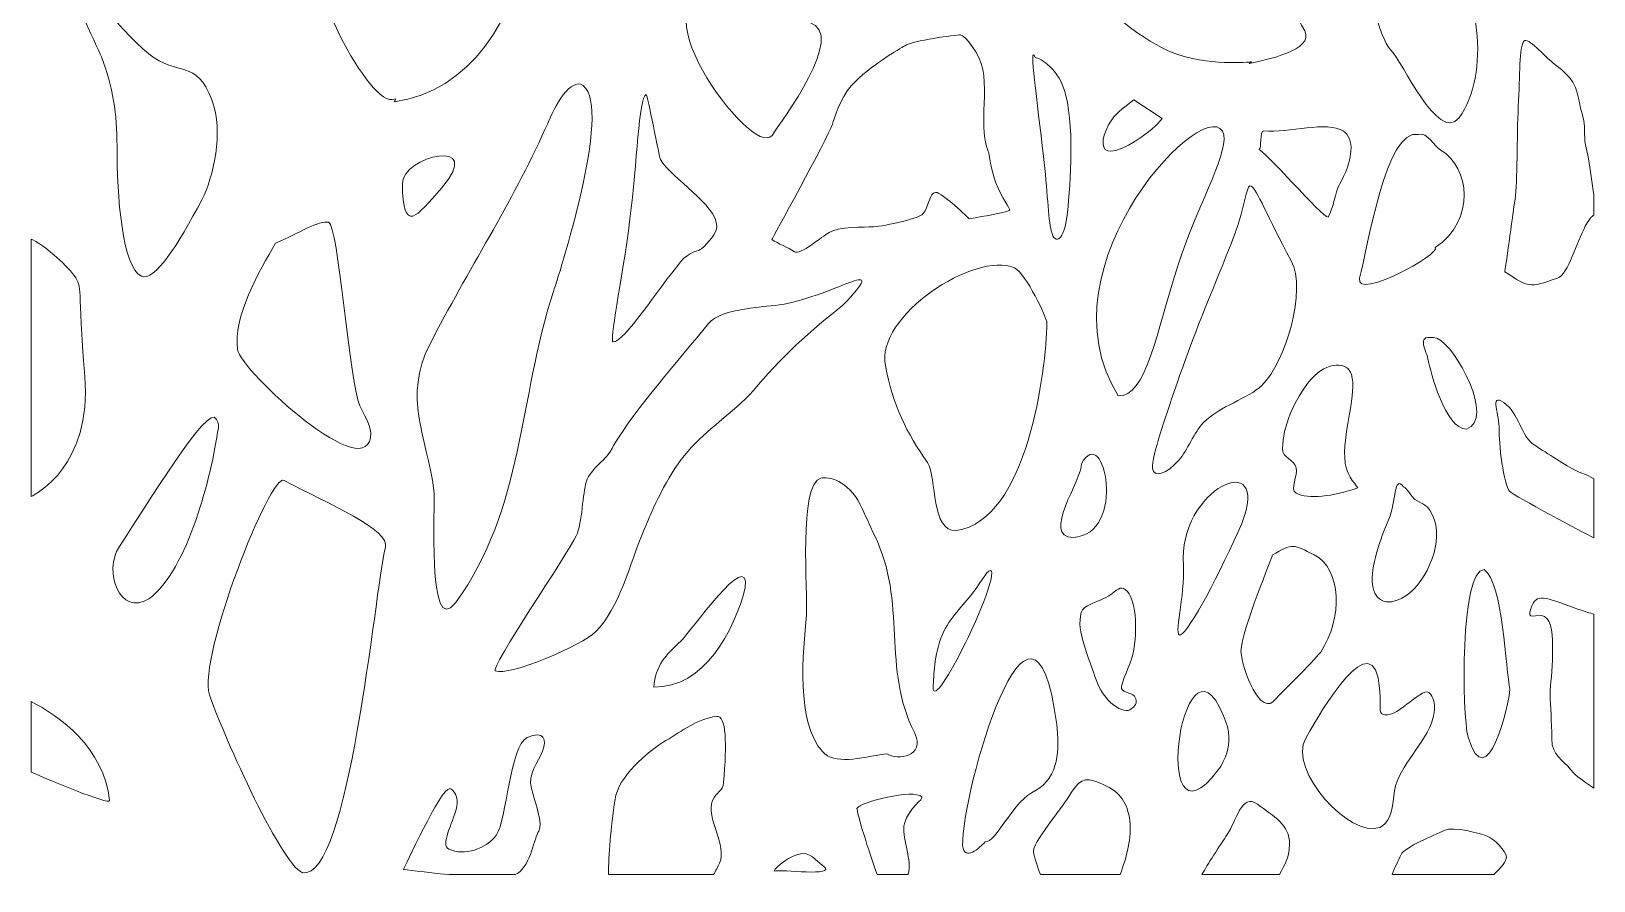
# Model space of a CAD drawing. Header units: centimetres. Extents: x -27.5 to -18.4, y -4.1 to 9.5.
# Drawn here: x -27.5 to -18.39, y -4.14 to 0.81 of the extents above; entities that cross this region are included whole.
import ezdxf

# ---------------------------------------------------------------- set-up
doc = ezdxf.new("R2010")
doc.units = ezdxf.units.CM
doc.header["$MEASUREMENT"] = 0
doc.layers.add('layer 1', color=7, linetype='Continuous')

msp = doc.modelspace()

# ---------------------------------------------------------------- linework, layer by layer
at = {"layer": 'layer 1', "color": 250, "lineweight": 9}
for points, knots in [([(-25.38378, 0.39782), (-24.5084, 0.50693), (-24.26957, 2.1489), (-25.21333, 2.28955), (-25.21333, 2.28955), (-25.65625, 2.35057), (-25.70657, 2.47207), (-25.74765, 1.97323), (-25.74765, 1.97323), (-25.7583, 1.81651), (-25.72775, 1.51189), (-25.81468, 1.38082), (-25.81468, 1.38082), (-25.97369, 1.21035), (-25.54392, 0.39383), (-25.39763, 0.41021), (-25.39763, 0.41021), (-25.37715, 0.41285), (-25.36588, 0.42213), (-25.38378, 0.39782)], [0, 0, 0, 0, 0.1666667, 0.1666667, 0.1666667, 0.1666667, 0.3333333, 0.3333333, 0.3333333, 0.3333333, 0.5, 0.5, 0.5, 0.5, 0.6666667, 0.6666667, 0.6666667, 0.6666667, 1, 1, 1, 1]), ([(-19.30122, 1.26959), (-19.28854, 1.29187), (-19.44822, 1.40964), (-19.48882, 1.45526), (-19.48882, 1.45526), (-19.88327, 1.89656), (-19.70735, 0.85038), (-19.57514, 0.69944), (-19.57514, 0.69944), (-19.50252, 0.63327), (-19.30148, 0.15601), (-19.17556, 0.30292), (-19.17556, 0.30292), (-18.99223, 0.55504), (-19.04585, 1.09273), (-19.30122, 1.26959)], [0, 0, 0, 0, 0.2, 0.2, 0.2, 0.2, 0.4, 0.4, 0.4, 0.4, 0.6, 0.6, 0.6, 0.6, 1, 1, 1, 1]), ([(-20.39903, 0.62007), (-20.30346, 0.64055), (-20.01566, 0.6991), (-20.07565, 0.80982), (-20.07565, 0.80982), (-20.17551, 0.99414), (-20.21394, 1.06353), (-20.33791, 1.26413), (-20.33791, 1.26413), (-20.46583, 1.47111), (-20.57632, 1.74307), (-20.7107, 1.77508), (-20.7107, 1.77508), (-20.8624, 1.81122), (-21.15439, 1.23882), (-21.24815, 1.0473), (-21.24815, 1.0473), (-21.29721, 0.9471), (-20.98624, 0.7399), (-20.84834, 0.68496), (-20.84834, 0.68496), (-20.64163, 0.6026), (-20.40053, 0.63004), (-20.38537, 0.63004), (-20.38537, 0.63004), (-20.38537, 0.63004), (-20.39903, 0.62007), (-20.39903, 0.62007)], [0, 0, 0, 0, 0.125, 0.125, 0.125, 0.125, 0.25, 0.25, 0.25, 0.25, 0.375, 0.375, 0.375, 0.375, 0.5, 0.5, 0.5, 0.5, 0.625, 0.625, 0.625, 0.625, 0.75, 0.75, 0.75, 0.75, 1, 1, 1, 1]), ([(-27.09023, 0.65997), (-27.02142, 0.48043), (-27.00126, 0.32818), (-27.00001, 0.13821), (-27.00001, 0.13821), (-27.00019, -0.15465), (-26.96948, -0.56808), (-26.85796, -0.61845), (-26.85796, -0.61845), (-26.78166, -0.65291), (-26.64484, -0.43826), (-26.50479, -0.17321), (-26.50479, -0.17321), (-26.4396, -0.04341), (-26.3751, 0.21922), (-26.44682, 0.40795), (-26.44682, 0.40795), (-26.53951, 0.65191), (-26.64174, 0.53917), (-26.81515, 0.67671), (-26.81515, 0.67671), (-26.9962, 0.82029), (-27.26132, 1.19542), (-27.28672, 1.15154), (-27.28672, 1.15154), (-27.30285, 1.11416), (-27.11984, 0.72207), (-27.09023, 0.65997)], [0, 0, 0, 0, 0.125, 0.125, 0.125, 0.125, 0.25, 0.25, 0.25, 0.25, 0.375, 0.375, 0.375, 0.375, 0.5, 0.5, 0.5, 0.5, 0.625, 0.625, 0.625, 0.625, 0.75, 0.75, 0.75, 0.75, 1, 1, 1, 1]), ([(-22.96152, 0.85829), (-23.12287, 0.91209), (-23.27393, 0.99251), (-23.44287, 1.02232), (-23.44287, 1.02232), (-24.06362, 1.09197), (-23.29226, 0.04839), (-23.18102, 0.20186), (-23.18102, 0.20186), (-23.12483, 0.28216), (-22.74219, 0.79425), (-22.96152, 0.85829)], [0, 0, 0, 0, 0.25, 0.25, 0.25, 0.25, 0.5, 0.5, 0.5, 0.5, 1, 1, 1, 1]), ([(-22.84836, -0.36443), (-22.88785, -0.38553), (-23.01796, -0.50003), (-23.05099, -0.47593), (-23.05099, -0.47593), (-23.08609, -0.45032), (-23.14729, -0.4305), (-23.18239, -0.40489), (-23.18239, -0.40489), (-23.18239, -0.40489), (-22.85943, 0.18044), (-22.8292, 0.26608), (-22.8292, 0.26608), (-22.81787, 0.2982), (-22.78676, 0.41565), (-22.71911, 0.48987), (-22.71911, 0.48987), (-22.60635, 0.61358), (-22.43587, 0.70489), (-22.40753, 0.72378), (-22.40753, 0.72378), (-22.36219, 0.75401), (-22.11029, 0.78675), (-22.08258, 0.78675), (-22.08258, 0.78675), (-22.05487, 0.78675), (-21.96923, 0.67466), (-21.95159, 0.58523), (-21.95159, 0.58523), (-21.93396, 0.49581), (-21.94782, 0.36104), (-21.94656, 0.27791), (-21.94656, 0.27791), (-21.9453, 0.19479), (-21.93522, 0.14189), (-21.92011, 0.10788), (-21.92011, 0.10788), (-21.91441, 0.09507), (-21.90413, -0.00212), (-21.87626, -0.07427), (-21.87626, -0.07427), (-21.84261, -0.16134), (-21.79128, -0.22518), (-21.79542, -0.23344), (-21.79542, -0.23344), (-21.80297, -0.24856), (-22.0322, -0.28382), (-22.0322, -0.28382), (-22.0322, -0.28382), (-22.0322, -0.28382), (-22.19106, -0.12848), (-22.22725, -0.13039), (-22.22725, -0.13039), (-22.26343, -0.1323), (-22.26899, -0.21833), (-22.29922, -0.2536), (-22.29922, -0.2536), (-22.32944, -0.28886), (-22.56119, -0.33169), (-22.59646, -0.33169), (-22.59646, -0.33169), (-22.63173, -0.33169), (-22.80302, -0.33169), (-22.84836, -0.36443)], [0, 0, 0, 0, 0.0588235, 0.0588235, 0.0588235, 0.0588235, 0.1176471, 0.1176471, 0.1176471, 0.1176471, 0.1764706, 0.1764706, 0.1764706, 0.1764706, 0.2352941, 0.2352941, 0.2352941, 0.2352941, 0.2941176, 0.2941176, 0.2941176, 0.2941176, 0.3529412, 0.3529412, 0.3529412, 0.3529412, 0.4117647, 0.4117647, 0.4117647, 0.4117647, 0.4705882, 0.4705882, 0.4705882, 0.4705882, 0.5294118, 0.5294118, 0.5294118, 0.5294118, 0.5882353, 0.5882353, 0.5882353, 0.5882353, 0.6470588, 0.6470588, 0.6470588, 0.6470588, 0.7058824, 0.7058824, 0.7058824, 0.7058824, 0.7647059, 0.7647059, 0.7647059, 0.7647059, 0.8235294, 0.8235294, 0.8235294, 0.8235294, 0.8823529, 0.8823529, 0.8823529, 0.8823529, 1, 1, 1, 1]), ([(-21.64744, 0.655), (-21.68405, 0.75225), (-21.63575, 0.39862), (-21.59846, 0.07986), (-21.59846, 0.07986), (-21.57609, -0.11139), (-21.57079, -0.28634), (-21.55347, -0.3543), (-21.55347, -0.3543), (-21.52911, -0.44994), (-21.47795, -0.3971), (-21.46269, -0.27676), (-21.46269, -0.27676), (-21.44397, -0.12913), (-21.41589, 0.21817), (-21.4678, 0.43453), (-21.4678, 0.43453), (-21.50568, 0.59242), (-21.61897, 0.65188), (-21.64744, 0.655)], [0, 0, 0, 0, 0.1666667, 0.1666667, 0.1666667, 0.1666667, 0.3333333, 0.3333333, 0.3333333, 0.3333333, 0.5, 0.5, 0.5, 0.5, 0.6666667, 0.6666667, 0.6666667, 0.6666667, 1, 1, 1, 1]), ([(-18.39032, -0.14575), (-18.39032, -0.14575), (-18.39032, -0.26334), (-18.39032, -0.26334), (-18.39032, -0.26334), (-18.39613, -0.26767), (-18.4083, -0.27077), (-18.43949, -0.32749), (-18.43949, -0.32749), (-18.49065, -0.4205), (-18.53715, -0.60651), (-18.60225, -0.62976), (-18.60225, -0.62976), (-18.77052, -0.68986), (-18.76807, -0.68386), (-18.90917, -0.59256), (-18.90917, -0.59256), (-18.90917, -0.59256), (-18.86267, -0.27169), (-18.84872, -0.16938), (-18.84872, -0.16938), (-18.83477, -0.06708), (-18.83942, 0.18869), (-18.83012, 0.37005), (-18.83012, 0.37005), (-18.82082, 0.55142), (-18.82547, 0.71883), (-18.79757, 0.75138), (-18.79757, 0.75138), (-18.77577, 0.77681), (-18.67758, 0.66375), (-18.62624, 0.62283), (-18.62624, 0.62283), (-18.48124, 0.50726), (-18.5054, 0.51277), (-18.44879, 0.28635), (-18.44879, 0.28635), (-18.43949, 0.24915), (-18.44879, 0.17474), (-18.43484, 0.12824), (-18.43484, 0.12824), (-18.42515, 0.09594), (-18.402, -0.0463), (-18.39032, -0.14575)], [0, 0, 0, 0, 0.0833333, 0.0833333, 0.0833333, 0.0833333, 0.1666667, 0.1666667, 0.1666667, 0.1666667, 0.25, 0.25, 0.25, 0.25, 0.3333333, 0.3333333, 0.3333333, 0.3333333, 0.4166667, 0.4166667, 0.4166667, 0.4166667, 0.5, 0.5, 0.5, 0.5, 0.5833333, 0.5833333, 0.5833333, 0.5833333, 0.6666667, 0.6666667, 0.6666667, 0.6666667, 0.75, 0.75, 0.75, 0.75, 0.8333333, 0.8333333, 0.8333333, 0.8333333, 1, 1, 1, 1]), ([(-24.50476, 0.23612), (-24.69594, -0.18893), (-24.95502, -0.58678), (-25.17658, -1.01572), (-25.17658, -1.01572), (-25.33268, -1.32979), (-25.19681, -1.54019), (-25.15215, -1.86611), (-25.15215, -1.86611), (-25.14293, -1.94052), (-25.19524, -2.74023), (-25.02586, -2.52156), (-25.02586, -2.52156), (-24.62431, -1.96118), (-24.66074, -1.3384), (-24.45566, -0.70879), (-24.45566, -0.70879), (-24.40981, -0.56628), (-24.09146, 0.42342), (-24.30119, 0.50224), (-24.30119, 0.50224), (-24.39535, 0.50548), (-24.47242, 0.30645), (-24.50476, 0.23612)], [0, 0, 0, 0, 0.1428571, 0.1428571, 0.1428571, 0.1428571, 0.2857143, 0.2857143, 0.2857143, 0.2857143, 0.4285714, 0.4285714, 0.4285714, 0.4285714, 0.5714286, 0.5714286, 0.5714286, 0.5714286, 0.7142857, 0.7142857, 0.7142857, 0.7142857, 1, 1, 1, 1]), ([(-20.54679, 0.20395), (-20.61272, 0.49015), (-21.6426, -0.55181), (-21.16219, -1.31589), (-21.16219, -1.31589), (-21.00079, -1.3252), (-20.93921, -0.94321), (-20.81403, -0.55309), (-20.81403, -0.55309), (-20.71353, -0.23989), (-20.52837, 0.07855), (-20.54679, 0.20395)], [0, 0, 0, 0, 0.25, 0.25, 0.25, 0.25, 0.5, 0.5, 0.5, 0.5, 1, 1, 1, 1]), ([(-24.1065, -1.00144), (-24.04252, -1.00276), (-23.84664, -0.69461), (-23.7131, -0.53388), (-23.7131, -0.53388), (-23.6648, -0.47574), (-23.60716, -0.47188), (-23.59153, -0.45959), (-23.59153, -0.45959), (-23.55648, -0.42844), (-23.50036, -0.36296), (-23.50205, -0.32931), (-23.50205, -0.32931), (-23.50865, -0.19733), (-23.76428, -0.05199), (-23.83166, 0.06083), (-23.83166, 0.06083), (-23.83669, 0.0693), (-23.90831, 0.44359), (-23.91545, 0.43989), (-23.91545, 0.43989), (-23.95901, 0.41733), (-23.96806, 0.04162), (-24.00921, -0.28374), (-24.00921, -0.28374), (-24.05734, -0.66426), (-24.13272, -1.00089), (-24.1065, -1.00144)], [0, 0, 0, 0, 0.125, 0.125, 0.125, 0.125, 0.25, 0.25, 0.25, 0.25, 0.375, 0.375, 0.375, 0.375, 0.5, 0.5, 0.5, 0.5, 0.625, 0.625, 0.625, 0.625, 0.75, 0.75, 0.75, 0.75, 1, 1, 1, 1]), ([(-20.90681, 0.29951), (-20.90681, 0.29951), (-21.07099, 0.40918), (-21.07099, 0.40918), (-21.07099, 0.40918), (-21.11818, 0.37101), (-21.16801, 0.33943), (-21.20047, 0.29207), (-21.20047, 0.29207), (-21.25421, 0.21365), (-21.27054, 0.1225), (-21.22349, 0.11136), (-21.22349, 0.11136), (-21.14785, 0.09346), (-20.95415, 0.23297), (-20.90681, 0.29951)], [0, 0, 0, 0, 0.2, 0.2, 0.2, 0.2, 0.4, 0.4, 0.4, 0.4, 0.6, 0.6, 0.6, 0.6, 1, 1, 1, 1]), ([(-19.88087, -0.09862), (-19.78365, 0.06816), (-19.78813, 0.18613), (-19.85007, 0.2264), (-19.85007, 0.2264), (-19.94495, 0.28809), (-20.16784, 0.21497), (-20.31349, 0.22722), (-20.31349, 0.22722), (-20.33904, 0.22937), (-20.32689, 0.12106), (-20.34067, 0.11931), (-20.34067, 0.11931), (-20.26905, 0.07205), (-19.92804, -0.32727), (-19.93609, -0.26865), (-19.93609, -0.26865), (-19.91124, -0.23092), (-19.89126, -0.11511), (-19.88087, -0.09862)], [0, 0, 0, 0, 0.1666667, 0.1666667, 0.1666667, 0.1666667, 0.3333333, 0.3333333, 0.3333333, 0.3333333, 0.5, 0.5, 0.5, 0.5, 0.6666667, 0.6666667, 0.6666667, 0.6666667, 1, 1, 1, 1]), ([(-25.33651, -0.08007), (-25.33155, -0.37876), (-25.25575, -0.27427), (-25.10886, -0.10683), (-25.10886, -0.10683), (-24.84356, 0.19906), (-25.33996, 0.08053), (-25.33651, -0.08007)], [0, 0, 0, 0, 0.3333333, 0.3333333, 0.3333333, 0.3333333, 1, 1, 1, 1]), ([(-19.41173, 0.20753), (-19.60451, 0.24407), (-19.70602, -0.45466), (-19.75698, -0.63075), (-19.75698, -0.63075), (-19.776, -0.76235), (-19.28039, -0.4889), (-19.31402, -0.45202), (-19.31402, -0.45202), (-19.07773, -0.28923), (-19.1128, 0.0162), (-19.28147, 0.11489), (-19.28147, 0.11489), (-19.3204, 0.13766), (-19.35928, 0.22097), (-19.41173, 0.20753)], [0, 0, 0, 0, 0.2, 0.2, 0.2, 0.2, 0.4, 0.4, 0.4, 0.4, 0.6, 0.6, 0.6, 0.6, 1, 1, 1, 1]), ([(-20.85319, -1.33924), (-20.87299, -1.40476), (-20.97004, -1.66779), (-20.96291, -1.73914), (-20.96291, -1.73914), (-20.95496, -1.79447), (-20.88093, -1.77343), (-20.80885, -1.69018), (-20.80885, -1.69018), (-20.75953, -1.63322), (-20.72049, -1.52838), (-20.66697, -1.47332), (-20.66697, -1.47332), (-20.56703, -1.37053), (-20.407, -1.33459), (-20.32577, -1.25492), (-20.32577, -1.25492), (-20.18334, -1.11522), (-20.06269, -0.69958), (-20.15464, -0.52918), (-20.15464, -0.52918), (-20.29414, -0.27066), (-20.35496, -0.11008), (-20.38742, -0.09336), (-20.38742, -0.09336), (-20.41267, -0.08035), (-20.41479, -0.16035), (-20.4619, -0.3105), (-20.4619, -0.3105), (-20.52231, -0.50303), (-20.67155, -0.80123), (-20.85319, -1.33924)], [0, 0, 0, 0, 0.1111111, 0.1111111, 0.1111111, 0.1111111, 0.2222222, 0.2222222, 0.2222222, 0.2222222, 0.3333333, 0.3333333, 0.3333333, 0.3333333, 0.4444444, 0.4444444, 0.4444444, 0.4444444, 0.5555556, 0.5555556, 0.5555556, 0.5555556, 0.6666667, 0.6666667, 0.6666667, 0.6666667, 0.7777778, 0.7777778, 0.7777778, 0.7777778, 1, 1, 1, 1]), ([(-25.5203, -1.53078), (-25.5268, -1.47067), (-25.56023, -1.42842), (-25.5839, -1.37416), (-25.5839, -1.37416), (-25.64379, -1.22722), (-25.71215, -0.31598), (-25.76558, -0.30459), (-25.76558, -0.30459), (-25.82634, -0.29164), (-25.93146, -0.36519), (-26.07532, -0.42674), (-26.07532, -0.42674), (-26.17124, -0.58659), (-26.32467, -0.85969), (-26.29703, -1.04546), (-26.29703, -1.04546), (-26.2805, -1.16954), (-25.51966, -1.86743), (-25.5203, -1.53078)], [0, 0, 0, 0, 0.1666667, 0.1666667, 0.1666667, 0.1666667, 0.3333333, 0.3333333, 0.3333333, 0.3333333, 0.5, 0.5, 0.5, 0.5, 0.6666667, 0.6666667, 0.6666667, 0.6666667, 1, 1, 1, 1]), ([(-27.5, -1.90178), (-27.5, -1.90178), (-27.5, -0.40335), (-27.5, -0.40335), (-27.5, -0.40335), (-27.43603, -0.42844), (-27.29715, -0.54832), (-27.2498, -0.61541), (-27.2498, -0.61541), (-27.19671, -0.69061), (-27.2321, -0.66407), (-27.18787, -1.20375), (-27.18787, -1.20375), (-27.14551, -1.72044), (-27.4721, -1.8884), (-27.5, -1.90178)], [0, 0, 0, 0, 0.2, 0.2, 0.2, 0.2, 0.4, 0.4, 0.4, 0.4, 0.6, 0.6, 0.6, 0.6, 1, 1, 1, 1]), ([(-23.2884, -1.28493), (-23.1498, -1.10918), (-22.94246, -0.92263), (-22.7686, -0.78821), (-22.7686, -0.78821), (-22.48389, -0.48815), (-22.79772, -0.72411), (-23.12084, -0.78314), (-23.12084, -0.78314), (-23.20667, -0.79882), (-23.47857, -0.8026), (-23.55144, -0.89388), (-23.55144, -0.89388), (-23.7253, -1.11166), (-23.97122, -1.37972), (-24.10483, -1.60557), (-24.10483, -1.60557), (-24.14694, -1.69792), (-24.23365, -1.7272), (-24.26431, -1.81763), (-24.26431, -1.81763), (-24.28528, -1.87951), (-24.28683, -2.05608), (-24.32237, -2.13158), (-24.32237, -2.13158), (-24.37074, -2.23215), (-24.82704, -2.90409), (-24.79584, -2.91755), (-24.79584, -2.91755), (-24.71262, -2.95347), (-24.28652, -2.76672), (-24.20912, -2.68925), (-24.20912, -2.68925), (-24.06983, -2.54986), (-24.01142, -2.29793), (-23.92685, -2.0944), (-23.92685, -2.0944), (-23.85588, -1.92358), (-23.77928, -1.76243), (-23.67182, -1.63905), (-23.67182, -1.63905), (-23.5604, -1.51112), (-23.41712, -1.4217), (-23.2884, -1.28493)], [0, 0, 0, 0, 0.0833333, 0.0833333, 0.0833333, 0.0833333, 0.1666667, 0.1666667, 0.1666667, 0.1666667, 0.25, 0.25, 0.25, 0.25, 0.3333333, 0.3333333, 0.3333333, 0.3333333, 0.4166667, 0.4166667, 0.4166667, 0.4166667, 0.5, 0.5, 0.5, 0.5, 0.5833333, 0.5833333, 0.5833333, 0.5833333, 0.6666667, 0.6666667, 0.6666667, 0.6666667, 0.75, 0.75, 0.75, 0.75, 0.8333333, 0.8333333, 0.8333333, 0.8333333, 1, 1, 1, 1]), ([(-21.57852, -0.88995), (-21.57868, -0.86078), (-21.69785, -0.60911), (-21.76675, -0.56984), (-21.76675, -0.56984), (-21.99893, -0.47057), (-22.58114, -0.85369), (-22.5194, -1.13922), (-22.5194, -1.13922), (-22.4788, -1.36807), (-22.39446, -1.53422), (-22.27539, -1.70316), (-22.27539, -1.70316), (-22.219, -1.79718), (-22.25639, -2.10983), (-22.10581, -2.10075), (-22.10581, -2.10075), (-21.69291, -2.04087), (-21.58175, -1.16192), (-21.57852, -0.88995)], [0, 0, 0, 0, 0.1666667, 0.1666667, 0.1666667, 0.1666667, 0.3333333, 0.3333333, 0.3333333, 0.3333333, 0.5, 0.5, 0.5, 0.5, 0.6666667, 0.6666667, 0.6666667, 0.6666667, 1, 1, 1, 1]), ([(-19.35703, -1.10018), (-19.3395, -1.18271), (-19.25687, -1.50723), (-19.13161, -1.50939), (-19.13161, -1.50939), (-18.96527, -1.45133), (-19.19047, -1.02858), (-19.30503, -0.98032), (-19.30503, -0.98032), (-19.43109, -0.95371), (-19.3719, -1.03496), (-19.35703, -1.10018)], [0, 0, 0, 0, 0.25, 0.25, 0.25, 0.25, 0.5, 0.5, 0.5, 0.5, 1, 1, 1, 1]), ([(-20.03941, -1.22003), (-20.14332, -1.34623), (-20.20208, -1.49629), (-20.20469, -1.62216), (-20.20469, -1.62216), (-20.20584, -1.67758), (-20.13681, -1.68676), (-20.12485, -1.73511), (-20.12485, -1.73511), (-20.1143, -1.77776), (-20.16358, -1.86162), (-20.12551, -1.88213), (-20.12551, -1.88213), (-20.05384, -1.92074), (-19.91099, -1.90095), (-19.76522, -1.85235), (-19.76522, -1.85235), (-19.78677, -1.81846), (-19.83829, -1.77833), (-19.84248, -1.67201), (-19.84248, -1.67201), (-19.8489, -1.50867), (-19.76999, -1.29623), (-19.80275, -1.19203), (-19.80275, -1.19203), (-19.82665, -1.11599), (-19.94065, -1.11036), (-20.03941, -1.22003)], [0, 0, 0, 0, 0.125, 0.125, 0.125, 0.125, 0.25, 0.25, 0.25, 0.25, 0.375, 0.375, 0.375, 0.375, 0.5, 0.5, 0.5, 0.5, 0.625, 0.625, 0.625, 0.625, 0.75, 0.75, 0.75, 0.75, 1, 1, 1, 1]), ([(-18.39032, -1.7989), (-18.39032, -1.7989), (-18.39032, -2.14231), (-18.39032, -2.14231), (-18.39032, -2.14231), (-18.44691, -2.11281), (-18.851, -1.90166), (-18.88127, -1.8714), (-18.88127, -1.8714), (-18.91382, -1.83884), (-18.94638, -1.58308), (-18.94173, -1.50867), (-18.94173, -1.50867), (-18.93707, -1.43427), (-19.00218, -1.29476), (-18.91382, -1.35521), (-18.91382, -1.35521), (-18.82547, -1.41566), (-18.81617, -1.55052), (-18.73711, -1.60168), (-18.73711, -1.60168), (-18.65806, -1.65283), (-18.5511, -1.72259), (-18.4953, -1.75049), (-18.4953, -1.75049), (-18.44665, -1.77481), (-18.44041, -1.76734), (-18.39032, -1.7989)], [0, 0, 0, 0, 0.125, 0.125, 0.125, 0.125, 0.25, 0.25, 0.25, 0.25, 0.375, 0.375, 0.375, 0.375, 0.5, 0.5, 0.5, 0.5, 0.625, 0.625, 0.625, 0.625, 0.75, 0.75, 0.75, 0.75, 1, 1, 1, 1]), ([(-26.81533, -2.49901), (-26.58226, -2.3263), (-26.45151, -1.78317), (-26.40895, -1.50299), (-26.40895, -1.50299), (-26.40729, -1.47592), (-26.41133, -1.45788), (-26.4335, -1.44068), (-26.4335, -1.44068), (-26.507, -1.41294), (-26.90838, -2.08362), (-26.98637, -2.19266), (-26.98637, -2.19266), (-27.08226, -2.33977), (-26.98238, -2.60203), (-26.81533, -2.49901)], [0, 0, 0, 0, 0.2, 0.2, 0.2, 0.2, 0.4, 0.4, 0.4, 0.4, 0.6, 0.6, 0.6, 0.6, 1, 1, 1, 1]), ([(-21.42607, -2.14005), (-21.10826, -2.12504), (-21.24394, -1.46297), (-21.37725, -1.7117), (-21.37725, -1.7117), (-21.37035, -1.79815), (-21.61639, -2.14135), (-21.42607, -2.14005)], [0, 0, 0, 0, 0.3333333, 0.3333333, 0.3333333, 0.3333333, 1, 1, 1, 1]), ([(-20.4422, -2.05925), (-20.26494, -1.60568), (-20.81885, -1.85564), (-20.78255, -2.30447), (-20.78255, -2.30447), (-20.77232, -2.47747), (-20.84336, -2.72624), (-20.80057, -2.70851), (-20.80057, -2.70851), (-20.74555, -2.68571), (-20.56487, -2.33915), (-20.4422, -2.05925)], [0, 0, 0, 0, 0.25, 0.25, 0.25, 0.25, 0.5, 0.5, 0.5, 0.5, 1, 1, 1, 1]), ([(-25.91812, -4.0937), (-25.64715, -4.14021), (-25.49929, -2.4671), (-25.43547, -2.19929), (-25.43547, -2.19929), (-25.40532, -2.09419), (-25.76413, -1.948), (-26.0263, -1.80861), (-26.0263, -1.80861), (-26.10482, -1.76016), (-26.52862, -2.83308), (-26.46098, -3.05796), (-26.46098, -3.05796), (-26.40765, -3.22453), (-26.04981, -4.04278), (-25.91812, -4.0937)], [0, 0, 0, 0, 0.2, 0.2, 0.2, 0.2, 0.4, 0.4, 0.4, 0.4, 0.6, 0.6, 0.6, 0.6, 1, 1, 1, 1]), ([(-22.5127, -3.40024), (-22.45205, -3.44309), (-22.2821, -3.41833), (-22.35062, -3.27717), (-22.35062, -3.27717), (-22.54243, -2.90808), (-22.39073, -2.51643), (-22.58428, -2.12785), (-22.58428, -2.12785), (-22.61257, -2.06874), (-22.63774, -2.00822), (-22.66634, -1.94922), (-22.66634, -1.94922), (-22.73691, -1.80836), (-22.85433, -1.78405), (-22.89573, -1.79448), (-22.89573, -1.79448), (-23.03098, -1.82856), (-22.9691, -2.46729), (-22.9808, -2.59325), (-22.9808, -2.59325), (-23.00054, -2.80574), (-23.04152, -3.22095), (-22.88725, -3.38762), (-22.88725, -3.38762), (-22.8145, -3.46622), (-22.67718, -3.42607), (-22.5127, -3.40024)], [0, 0, 0, 0, 0.125, 0.125, 0.125, 0.125, 0.25, 0.25, 0.25, 0.25, 0.375, 0.375, 0.375, 0.375, 0.5, 0.5, 0.5, 0.5, 0.625, 0.625, 0.625, 0.625, 0.75, 0.75, 0.75, 0.75, 1, 1, 1, 1]), ([(-19.46282, -2.46385), (-19.33901, -2.35499), (-19.25345, -2.12331), (-19.34552, -1.98234), (-19.34552, -1.98234), (-19.36463, -1.95308), (-19.39863, -1.93978), (-19.4335, -1.91893), (-19.4335, -1.91893), (-19.44884, -1.90976), (-19.48111, -1.8514), (-19.50019, -1.84479), (-19.50019, -1.84479), (-19.55669, -1.77388), (-19.54188, -1.93148), (-19.58488, -2.03355), (-19.58488, -2.03355), (-19.63579, -2.15436), (-19.69288, -2.31294), (-19.68012, -2.41577), (-19.68012, -2.41577), (-19.66813, -2.51237), (-19.59214, -2.56038), (-19.46282, -2.46385)], [0, 0, 0, 0, 0.1428571, 0.1428571, 0.1428571, 0.1428571, 0.2857143, 0.2857143, 0.2857143, 0.2857143, 0.4285714, 0.4285714, 0.4285714, 0.4285714, 0.5714286, 0.5714286, 0.5714286, 0.5714286, 0.7142857, 0.7142857, 0.7142857, 0.7142857, 1, 1, 1, 1]), ([(-21.93831, -3.9139), (-21.87765, -3.92227), (-21.77215, -3.66806), (-21.64449, -3.61547), (-21.64449, -3.61547), (-21.50583, -3.53797), (-21.50626, -3.36933), (-21.52134, -3.22982), (-21.52134, -3.22982), (-21.66171, -2.16455), (-22.07853, -3.63494), (-22.06986, -3.93519), (-22.06986, -3.93519), (-22.05783, -4.03176), (-21.97203, -3.94849), (-21.93831, -3.9139)], [0, 0, 0, 0, 0.2, 0.2, 0.2, 0.2, 0.4, 0.4, 0.4, 0.4, 0.6, 0.6, 0.6, 0.6, 1, 1, 1, 1]), ([(-20.26502, -2.24453), (-20.25702, -2.24458), (-20.44471, -2.67535), (-20.44712, -2.8042), (-20.44712, -2.8042), (-20.44156, -2.911), (-20.33153, -3.19856), (-20.24404, -3.08158), (-20.24404, -3.08158), (-20.22028, -3.04982), (-20.0287, -2.87031), (-19.98237, -2.8081), (-19.98237, -2.8081), (-19.85089, -2.61458), (-19.86232, -2.31989), (-20.01948, -2.24212), (-20.01948, -2.24212), (-20.14201, -2.18148), (-20.14342, -2.16957), (-20.26502, -2.24453)], [0, 0, 0, 0, 0.1666667, 0.1666667, 0.1666667, 0.1666667, 0.3333333, 0.3333333, 0.3333333, 0.3333333, 0.5, 0.5, 0.5, 0.5, 0.6666667, 0.6666667, 0.6666667, 0.6666667, 1, 1, 1, 1]), ([(-23.87017, -3.01217), (-23.57946, -3.01986), (-23.39787, -2.67946), (-23.33726, -2.43297), (-23.33726, -2.43297), (-23.30675, -2.19067), (-23.66578, -2.70099), (-23.71237, -2.74388), (-23.71237, -2.74388), (-23.80081, -2.82615), (-23.86207, -2.88662), (-23.87017, -3.01217)], [0, 0, 0, 0, 0.25, 0.25, 0.25, 0.25, 0.5, 0.5, 0.5, 0.5, 1, 1, 1, 1]), ([(-21.90072, -2.33732), (-21.91684, -2.31188), (-21.95513, -2.39259), (-22.012, -2.46608), (-22.012, -2.46608), (-22.06543, -2.53511), (-22.14574, -2.60827), (-22.18758, -2.70511), (-22.18758, -2.70511), (-22.23941, -2.82506), (-22.2376, -2.95971), (-22.2413, -2.99545), (-22.2413, -2.99545), (-22.26313, -3.22106), (-21.87608, -2.43598), (-21.90072, -2.33732)], [0, 0, 0, 0, 0.2, 0.2, 0.2, 0.2, 0.4, 0.4, 0.4, 0.4, 0.6, 0.6, 0.6, 0.6, 1, 1, 1, 1]), ([(-18.87926, -3.02501), (-18.90396, -2.91667), (-18.91852, -2.4015), (-19.0287, -2.32732), (-19.0287, -2.32732), (-19.17134, -2.33206), (-19.1578, -3.17074), (-19.12314, -3.30422), (-19.12314, -3.30422), (-19.01138, -3.66601), (-18.88298, -3.10205), (-18.87926, -3.02501)], [0, 0, 0, 0, 0.25, 0.25, 0.25, 0.25, 0.5, 0.5, 0.5, 0.5, 1, 1, 1, 1]), ([(-21.23831, -2.49235), (-21.29326, -2.52222), (-21.36336, -2.53077), (-21.37835, -2.57861), (-21.37835, -2.57861), (-21.41112, -2.68318), (-21.3291, -2.84983), (-21.29833, -2.95036), (-21.29833, -2.95036), (-21.24981, -3.10884), (-21.12615, -3.17364), (-21.08678, -3.13965), (-21.08678, -3.13965), (-21.07254, -3.12736), (-21.04173, -3.10608), (-21.0684, -3.06608), (-21.0684, -3.06608), (-21.08555, -3.04036), (-21.1511, -3.04801), (-21.14299, -3.00703), (-21.14299, -3.00703), (-21.12961, -2.9394), (-21.08222, -2.87098), (-21.07102, -2.79343), (-21.07102, -2.79343), (-21.04843, -2.63707), (-21.06512, -2.46969), (-21.13171, -2.43804), (-21.13171, -2.43804), (-21.1602, -2.4245), (-21.17807, -2.46051), (-21.23831, -2.49235)], [0, 0, 0, 0, 0.1111111, 0.1111111, 0.1111111, 0.1111111, 0.2222222, 0.2222222, 0.2222222, 0.2222222, 0.3333333, 0.3333333, 0.3333333, 0.3333333, 0.4444444, 0.4444444, 0.4444444, 0.4444444, 0.5555556, 0.5555556, 0.5555556, 0.5555556, 0.6666667, 0.6666667, 0.6666667, 0.6666667, 0.7777778, 0.7777778, 0.7777778, 0.7777778, 1, 1, 1, 1]), ([(-20.56535, -3.47393), (-20.52151, -3.39802), (-20.50599, -3.32806), (-20.525, -3.24157), (-20.525, -3.24157), (-20.77631, -2.50478), (-21.00048, -4.04957), (-20.57924, -3.49474), (-20.57924, -3.49474), (-20.57924, -3.49474), (-20.56535, -3.47393), (-20.56535, -3.47393)], [0, 0, 0, 0, 0.25, 0.25, 0.25, 0.25, 0.5, 0.5, 0.5, 0.5, 1, 1, 1, 1]), ([(-18.39032, -2.58702), (-18.39032, -2.58702), (-18.39032, -3.60156), (-18.39032, -3.60156), (-18.39032, -3.60156), (-18.42368, -3.57512), (-18.48805, -3.54005), (-18.5232, -3.49435), (-18.5232, -3.49435), (-18.5697, -3.4339), (-18.63481, -3.4153), (-18.63481, -3.31299), (-18.63481, -3.31299), (-18.63481, -3.21068), (-18.64411, -3.12233), (-18.64411, -3.05722), (-18.64411, -3.05722), (-18.64411, -2.99212), (-18.63015, -2.92237), (-18.63015, -2.81541), (-18.63015, -2.81541), (-18.63015, -2.70845), (-18.63015, -2.6294), (-18.67666, -2.60149), (-18.67666, -2.60149), (-18.72316, -2.57359), (-18.78827, -2.6387), (-18.75571, -2.55034), (-18.75571, -2.55034), (-18.72316, -2.46198), (-18.67666, -2.48989), (-18.5046, -2.55034), (-18.5046, -2.55034), (-18.44283, -2.57204), (-18.40984, -2.58176), (-18.39032, -2.58702)], [0, 0, 0, 0, 0.1, 0.1, 0.1, 0.1, 0.2, 0.2, 0.2, 0.2, 0.3, 0.3, 0.3, 0.3, 0.4, 0.4, 0.4, 0.4, 0.5, 0.5, 0.5, 0.5, 0.6, 0.6, 0.6, 0.6, 0.7, 0.7, 0.7, 0.7, 0.8, 0.8, 0.8, 0.8, 1, 1, 1, 1]), ([(-19.64753, -2.95788), (-19.7126, -2.66271), (-20.03421, -3.24709), (-20.06932, -3.30953), (-20.06932, -3.30953), (-20.17493, -3.49737), (-19.81121, -3.8957), (-19.63779, -3.82934), (-19.63779, -3.82934), (-19.59134, -3.81157), (-19.56203, -3.74297), (-19.55561, -3.6453), (-19.55561, -3.6453), (-19.54529, -3.48836), (-19.39156, -3.36779), (-19.33662, -3.22235), (-19.33662, -3.22235), (-19.29187, -3.10388), (-19.33916, -3.05845), (-19.34395, -3.05077), (-19.34395, -3.05077), (-19.37901, -2.99451), (-19.53041, -3.19005), (-19.60803, -3.17384), (-19.60803, -3.17384), (-19.66114, -3.16275), (-19.61566, -3.13747), (-19.64753, -2.95788)], [0, 0, 0, 0, 0.125, 0.125, 0.125, 0.125, 0.25, 0.25, 0.25, 0.25, 0.375, 0.375, 0.375, 0.375, 0.5, 0.5, 0.5, 0.5, 0.625, 0.625, 0.625, 0.625, 0.75, 0.75, 0.75, 0.75, 1, 1, 1, 1]), ([(-27.5, -3.50775), (-27.5, -3.50775), (-27.5, -3.0965), (-27.5, -3.0965), (-27.5, -3.0965), (-27.34034, -3.17747), (-27.07359, -3.36688), (-27.04359, -3.67334), (-27.04359, -3.67334), (-27.04061, -3.70377), (-27.40892, -3.54697), (-27.5, -3.50775)], [0, 0, 0, 0, 0.25, 0.25, 0.25, 0.25, 0.5, 0.5, 0.5, 0.5, 1, 1, 1, 1]), ([(-23.52142, -4.10406), (-23.52142, -4.10406), (-24.13541, -4.10406), (-24.13541, -4.10406), (-24.13541, -4.10406), (-24.13412, -3.98645), (-24.12201, -3.84172), (-24.09637, -3.66543), (-24.09637, -3.66543), (-24.07757, -3.5362), (-23.91204, -3.39122), (-23.79998, -3.32419), (-23.79998, -3.32419), (-23.70203, -3.2656), (-23.61856, -3.1974), (-23.50532, -3.18318), (-23.50532, -3.18318), (-23.44626, -3.17577), (-23.44402, -3.34033), (-23.46371, -3.56838), (-23.46371, -3.56838), (-23.46824, -3.6208), (-23.50481, -3.62124), (-23.52768, -3.67382), (-23.52768, -3.67382), (-23.56985, -3.77077), (-23.43977, -3.94044), (-23.48705, -4.03747), (-23.48705, -4.03747), (-23.49799, -4.05993), (-23.5095, -4.08215), (-23.52142, -4.10406)], [0, 0, 0, 0, 0.1111111, 0.1111111, 0.1111111, 0.1111111, 0.2222222, 0.2222222, 0.2222222, 0.2222222, 0.3333333, 0.3333333, 0.3333333, 0.3333333, 0.4444444, 0.4444444, 0.4444444, 0.4444444, 0.5555556, 0.5555556, 0.5555556, 0.5555556, 0.6666667, 0.6666667, 0.6666667, 0.6666667, 0.7777778, 0.7777778, 0.7777778, 0.7777778, 1, 1, 1, 1]), ([(-24.67786, -4.10406), (-24.67786, -4.10406), (-25.0627, -4.10406), (-25.0627, -4.10406), (-25.0627, -4.10406), (-25.20483, -4.09159), (-25.32958, -4.07493), (-25.32958, -4.07493), (-25.32958, -4.07493), (-25.32958, -4.07493), (-25.11043, -3.59632), (-25.06005, -3.60387), (-25.06005, -3.60387), (-25.03958, -3.60694), (-25.00578, -3.65151), (-25.0208, -3.71503), (-25.0208, -3.71503), (-25.04274, -3.80787), (-25.11743, -3.93261), (-25.06508, -3.95653), (-25.06508, -3.95653), (-24.97692, -3.99684), (-24.84845, -3.95653), (-24.78799, -3.87341), (-24.78799, -3.87341), (-24.72754, -3.79028), (-24.7099, -3.35197), (-24.60914, -3.30663), (-24.60914, -3.30663), (-24.50838, -3.26129), (-24.49327, -3.31923), (-24.51846, -3.38472), (-24.51846, -3.38472), (-24.54365, -3.45021), (-24.60662, -3.51823), (-24.58395, -3.60387), (-24.58395, -3.60387), (-24.56128, -3.68952), (-24.51342, -3.81043), (-24.54113, -3.85074), (-24.54113, -3.85074), (-24.56884, -3.89104), (-24.58395, -4.04218), (-24.66456, -4.0976), (-24.66456, -4.0976), (-24.66806, -4.1), (-24.67256, -4.10214), (-24.67786, -4.10406)], [0, 0, 0, 0, 0.0769231, 0.0769231, 0.0769231, 0.0769231, 0.1538462, 0.1538462, 0.1538462, 0.1538462, 0.2307692, 0.2307692, 0.2307692, 0.2307692, 0.3076923, 0.3076923, 0.3076923, 0.3076923, 0.3846154, 0.3846154, 0.3846154, 0.3846154, 0.4615385, 0.4615385, 0.4615385, 0.4615385, 0.5384615, 0.5384615, 0.5384615, 0.5384615, 0.6153846, 0.6153846, 0.6153846, 0.6153846, 0.6923077, 0.6923077, 0.6923077, 0.6923077, 0.7692308, 0.7692308, 0.7692308, 0.7692308, 0.8461538, 0.8461538, 0.8461538, 0.8461538, 1, 1, 1, 1]), ([(-21.15151, -4.10406), (-21.15151, -4.10406), (-21.61677, -4.10406), (-21.61677, -4.10406), (-21.61677, -4.10406), (-21.63225, -4.05972), (-21.65206, -4.00058), (-21.6575, -3.97334), (-21.6575, -3.97334), (-21.6668, -3.92683), (-21.49009, -3.71757), (-21.43429, -3.62456), (-21.43429, -3.62456), (-21.37849, -3.53156), (-21.33663, -3.54086), (-21.24363, -3.58271), (-21.24363, -3.58271), (-21.15062, -3.62456), (-21.10877, -3.68502), (-21.09482, -3.79197), (-21.09482, -3.79197), (-21.08313, -3.88159), (-21.11388, -4.00385), (-21.15151, -4.10406)], [0, 0, 0, 0, 0.1428571, 0.1428571, 0.1428571, 0.1428571, 0.2857143, 0.2857143, 0.2857143, 0.2857143, 0.4285714, 0.4285714, 0.4285714, 0.4285714, 0.5714286, 0.5714286, 0.5714286, 0.5714286, 0.7142857, 0.7142857, 0.7142857, 0.7142857, 1, 1, 1, 1]), ([(-22.38802, -4.10406), (-22.38802, -4.10406), (-22.5686, -4.10406), (-22.5686, -4.10406), (-22.5686, -4.10406), (-22.61642, -3.97048), (-22.68874, -3.73934), (-22.68586, -3.71882), (-22.68586, -3.71882), (-22.67032, -3.68257), (-22.35316, -3.60413), (-22.30763, -3.65106), (-22.30763, -3.65106), (-22.2934, -3.66572), (-22.3827, -3.71067), (-22.40882, -3.80716), (-22.40882, -3.80716), (-22.42908, -3.88198), (-22.36826, -4.0085), (-22.38308, -4.08404), (-22.38308, -4.08404), (-22.38445, -4.09098), (-22.3861, -4.09765), (-22.38802, -4.10406)], [0, 0, 0, 0, 0.1428571, 0.1428571, 0.1428571, 0.1428571, 0.2857143, 0.2857143, 0.2857143, 0.2857143, 0.4285714, 0.4285714, 0.4285714, 0.4285714, 0.5714286, 0.5714286, 0.5714286, 0.5714286, 0.7142857, 0.7142857, 0.7142857, 0.7142857, 1, 1, 1, 1]), ([(-20.22205, -4.10406), (-20.22205, -4.10406), (-20.67619, -4.10406), (-20.67619, -4.10406), (-20.67619, -4.10406), (-20.64459, -4.05302), (-20.56752, -3.92927), (-20.52748, -3.87103), (-20.52748, -3.87103), (-20.47633, -3.79662), (-20.44377, -3.62456), (-20.35077, -3.69432), (-20.35077, -3.69432), (-20.25776, -3.76407), (-20.16011, -3.81522), (-20.16476, -3.92683), (-20.16476, -3.92683), (-20.16856, -4.01818), (-20.19106, -4.04411), (-20.22205, -4.10406)], [0, 0, 0, 0, 0.1666667, 0.1666667, 0.1666667, 0.1666667, 0.3333333, 0.3333333, 0.3333333, 0.3333333, 0.5, 0.5, 0.5, 0.5, 0.6666667, 0.6666667, 0.6666667, 0.6666667, 1, 1, 1, 1]), ([(-18.97303, -4.10406), (-18.97303, -4.10406), (-19.56469, -4.10406), (-19.56469, -4.10406), (-19.56469, -4.10406), (-19.56469, -4.10406), (-19.56487, -4.10354), (-19.56487, -4.10354), (-19.56487, -4.10354), (-19.55092, -4.06169), (-19.53231, -4.02914), (-19.51371, -3.98729), (-19.51371, -3.98729), (-19.49511, -3.94543), (-19.3184, -3.87568), (-19.2626, -3.84778), (-19.2626, -3.84778), (-19.20679, -3.81988), (-19.04868, -3.86638), (-19.01148, -3.88033), (-19.01148, -3.88033), (-18.97428, -3.89428), (-18.89987, -3.96868), (-18.89987, -4.00124), (-18.89987, -4.00124), (-18.89987, -4.02856), (-18.9261, -4.05917), (-18.97303, -4.10406)], [0, 0, 0, 0, 0.125, 0.125, 0.125, 0.125, 0.25, 0.25, 0.25, 0.25, 0.375, 0.375, 0.375, 0.375, 0.5, 0.5, 0.5, 0.5, 0.625, 0.625, 0.625, 0.625, 0.75, 0.75, 0.75, 0.75, 1, 1, 1, 1]), ([(-23.16916, -4.08372), (-23.13071, -4.07174), (-22.80481, -4.11834), (-22.87822, -4.05659), (-22.87822, -4.05659), (-22.90384, -4.04657), (-22.94713, -3.97935), (-23.00296, -3.98219), (-23.00296, -3.98219), (-23.07473, -3.98583), (-23.15925, -4.06333), (-23.16916, -4.08372)], [0, 0, 0, 0, 0.25, 0.25, 0.25, 0.25, 0.5, 0.5, 0.5, 0.5, 1, 1, 1, 1])]:
    msp.add_open_spline(points, degree=3, knots=knots, dxfattribs=at)

doc.saveas('drawing.dxf')
